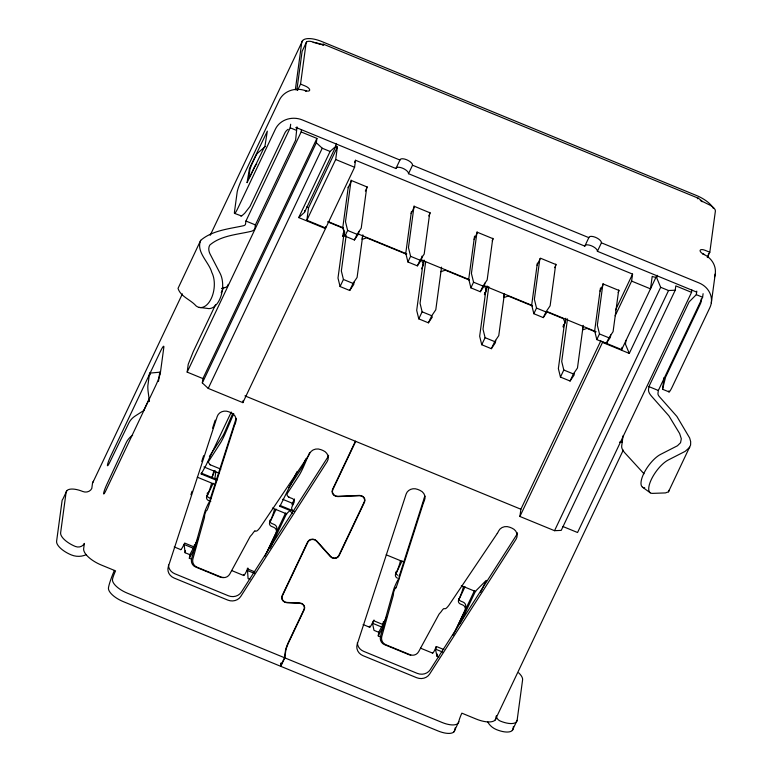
<?xml version="1.0" encoding="UTF-8"?>
<svg xmlns="http://www.w3.org/2000/svg" width="772" height="772" viewBox="0 0 772 772"><rect width="100%" height="100%" fill="white"/><g stroke="black" fill="none" stroke-linecap="round" stroke-linejoin="round"><path stroke-width="1.16" d="M296.979 126.82L295.618 140.147L255.387 224.913L254.992 227.827A20.564 8.415 25.4 0 1 250.62 231.465C237.004 234.601 220.802 235.595 209.801 245.062C208.218 247.696 208.633 250.977 209.887 253.66L220.145 273.442A20.564 11.831 -83 0 1 220.618 297.133A20.564 11.831 -83 0 1 207.35 308.404L199.002 307.381M182.395 293.871L92.505 483.243L91.8 488.444A6.851 6.205 7.7 0 1 82.826 491.513A17.138 7.016 25.4 0 0 66.102 492.275L60.631 532.767A17.138 7.016 25.4 0 0 75.395 546.47A6.851 6.205 7.7 0 0 84.37 543.401L83.665 548.612A20.564 8.415 25.4 0 0 101.383 565.056L115.549 570.875A6.851 0.811 -67.7 0 0 112.48 579.415A17.138 7.016 25.4 0 0 127.245 593.118L284.501 657.725L280.477 666.207L123.221 601.591A17.138 7.016 25.4 0 1 108.456 587.888A17.138 2.026 -67.7 0 1 114.372 570.44M158.501 381.368L159.679 372.654A5.143 0.54 84.8 0 1 160.412 373.822M325.755 226.514L325.475 228.58L242.862 402.637L208.228 388.403L202.322 382.922L202.911 378.589L187.171 372.114L188.223 364.307L193.261 351.627L215.504 304.776M191.475 559.16L189.343 558.291L189.835 554.672L185.116 552.733L185.405 550.561M216.324 480.203L201.202 473.989L201.318 473.101L217.55 479.769M180.523 549.442A10.287 1.216 -67.7 0 0 183.977 544.472L184.653 543.063L194.09 546.943L194.351 545.013M290.677 124.234L290.195 127.795L245.94 221.033L245.544 223.948A10.287 4.207 25.4 0 1 243.354 225.762C228.995 228.898 212.223 230.423 200.691 240.353L178.033 288.39C180.523 296.641 190.703 299.661 195.953 305.808A20.564 11.831 -83 0 0 211.238 298.581A20.564 11.831 -83 0 0 211.798 272.41C208.99 262.046 195.77 251.923 200.691 240.353M212.184 477.752L213.844 470.737M214.857 478.881L215.813 471.817M242.862 402.637L243.141 400.572M295.329 89.87L301.736 42.46A20.564 8.415 25.4 0 1 321.799 41.543L696.441 195.48A20.564 8.415 25.4 0 1 713.415 208.479M296.844 90.208L302.103 51.348L306.513 42.045M297.529 90.449L300.549 84.09L306.127 42.865A8.569 3.503 25.4 0 1 314.484 42.489L319.743 44.236L323.68 44.293L698.322 198.23L702.771 201.589L708.011 204.184A8.569 3.503 25.4 0 1 715.393 211.026L709.815 252.251L707.306 257.549M187.171 372.114L301.167 131.954L301.495 129.58M249.964 579.376L248.073 578.604L247.378 568.182M325.475 228.58L298.716 217.588L304.506 212.329L304.757 210.486M202.322 382.922L316.327 142.752L316.916 138.42L301.167 131.954M615.149 315.816L631.621 281.095L632.567 274.099L355.525 160.267L354.58 167.263L325.745 228.02L306.86 220.252L308.549 207.764L337.383 147.018A6.851 2.798 25.4 0 1 335.598 146.159M292.231 513.505L290.089 510.514L279.908 506.336L280.024 505.438L294.093 511.218M304.506 212.329L335.888 146.217L336.264 143.447M306.86 220.252L335.695 159.505L337.383 147.018M280.612 665.174L280.892 663.1M280.931 665.3L281.211 663.235M284.501 657.725L285.476 650.497A6.851 0.811 -67.7 0 1 288.545 641.957L303.985 609.436A4.796 4.343 7.7 0 0 299.671 603.279L287.02 602.749A5.481 4.96 7.7 0 1 282.089 595.714L307.574 542.031A5.481 4.96 7.7 0 1 316.819 541.018L330.677 556.467A4.796 4.343 7.7 0 0 338.763 555.579L364.249 501.887A4.796 4.343 7.7 0 0 359.501 495.73L337.904 496.599A5.481 4.96 7.7 0 1 332.481 489.564L355.409 441.246M348.278 186.901L342.807 227.373L344.949 236.107L354.396 239.986L358.546 233.839L358.874 231.455M455.239 727.832A17.138 2.026 -67.7 0 0 454.756 730.177A17.138 7.016 25.4 0 1 438.042 730.949L280.786 666.332L284.81 657.86L285.785 650.622A6.851 0.811 -67.7 0 1 288.863 642.082L304.293 609.571A5.143 4.651 7.7 0 0 299.681 602.971L287.03 602.44A5.143 4.651 7.7 0 1 282.407 595.839L307.893 542.156A5.143 4.651 7.7 0 1 316.559 541.211L330.406 556.651A5.143 4.651 7.7 0 0 339.082 555.705L364.567 502.022A5.143 4.651 7.7 0 0 359.482 495.421L337.875 496.29A5.143 4.651 7.7 0 1 332.79 489.689L355.728 441.372M343.241 233.086L342.778 236.502L344.795 232.256L342.98 228.145L327.56 221.805M344.08 233.028L337.991 278.036L340.076 286.528L349.697 290.484L353.73 284.511L354.049 282.137M351.125 180.059L345.489 221.718L347.632 230.452L344.949 236.107M346.145 235.441L341.349 270.972L343.424 279.464L340.076 286.528M366.864 186.525L361.228 228.184L357.079 234.331L354.396 239.986M362.57 235.962L362.107 239.378L366.594 237.844L406.265 254.142M362.85 234.804L357.089 277.447L353.045 283.421L349.697 290.484M411.408 211.576L405.773 253.245L407.915 261.978L417.363 265.858L421.512 259.71L421.995 256.14M414.091 205.931L408.456 247.59L410.598 256.323L407.915 261.978M422.94 264.188L416.697 310.383L418.781 318.865L428.402 322.821L432.436 316.848M429.83 212.396L424.195 254.056L420.045 260.203L417.363 265.858M421.483 268.839L423.5 264.603L424.108 260.058M425.652 261.862L420.055 303.319L422.13 311.801L418.781 318.865M381.426 637.209L378.241 635.896L378.724 632.287L384.466 621.74M369.431 626.227A10.287 1.216 -67.7 0 0 372.876 622.087L373.542 620.669L382.989 624.558L383.375 621.663M441.555 267.141L435.794 309.784L431.751 315.758L428.402 322.821M474.539 236.155L468.739 279.117L470.881 287.85L480.319 291.729L484.478 285.582L484.797 283.199M477.048 231.793L471.422 273.462L473.564 282.195L470.881 287.85M435.736 646.936L435.437 649.107L436.971 656.21L438.863 656.991M484.758 292.434L484.449 294.711L486.457 290.465L487.074 285.92M492.797 238.268L487.161 279.927L483.002 286.074L480.319 291.729M486.07 288.873L479.663 336.245L481.747 344.737L491.368 348.693L495.402 342.72L495.721 340.346M436.971 656.21L437.261 654.048M488.782 286.547L483.011 329.181L485.096 337.673L481.747 344.737M504.232 294.171L503.778 297.587L508.266 296.052L532.506 306.011M504.357 294.2L498.76 335.656L494.717 341.629L491.368 348.693M537.36 263.107L531.696 304.988L533.838 313.721L543.285 317.601L547.444 311.454M539.85 258.861L534.378 299.333L536.521 308.067L533.838 313.721M562.856 526.485L577.553 532.516L691.548 292.347L675.809 285.881L675.22 290.224L561.225 530.383L554.537 530.692L519.903 516.468L520.878 509.231L600.915 340.626M555.753 264.14L550.127 305.799L545.968 311.946L543.285 317.601M496.367 715.982L496.087 718.066A20.564 8.415 25.4 0 1 476.025 718.983L461.859 713.164A6.851 0.811 -67.7 0 0 458.78 721.704L453.975 731.837M563.463 324.771L563.155 327.048L565.162 322.812L565.779 318.267M564.457 323.584L558.368 368.591L560.453 377.074L570.074 381.03L574.107 375.057L574.426 372.683M567.488 318.884L561.717 361.528L563.801 370.01L560.453 377.074M513.419 726.433L513.1 728.807A17.138 7.016 25.4 0 1 496.386 729.579A17.138 15.508 7.7 0 1 487.663 721.801M512.309 730.466L517.124 720.334L522.596 679.842A17.138 7.016 25.4 0 0 518.678 672.837M582.937 326.517L582.484 329.924L586.971 328.389L595.781 332.008M583.227 325.35L577.466 367.993L573.422 373.966L570.074 381.03M600.471 287.898L594.662 330.85L596.804 339.583L606.252 343.472L610.401 337.325L610.729 334.942M602.98 283.536L597.345 325.205L599.487 333.938L596.804 339.583M618.719 290.002L613.084 331.671L608.934 337.818L606.252 343.472M602.787 341.851L621.682 349.61L621.981 347.342M623.081 435.736L621.692 446.033A20.564 8.415 25.4 0 0 624.673 452.682L643.993 473.776M657.204 275.315L656.827 278.084L660.668 287.29L668.533 290.523L675.22 290.224M696.798 291.102L696.315 294.653L689.145 301.842L648.914 386.608L648.519 389.522A20.564 8.415 25.4 0 0 651.5 396.171L668.928 415.876L679.64 433.546L681.319 438.795L680.547 442.723L677.449 445.772L660.571 454.399A20.564 7.691 -54.2 0 0 643.636 473.834A20.564 7.691 -54.2 0 0 644.716 487.788M703.099 293.688L702.616 297.249L658.352 390.487L657.966 393.402A10.287 4.207 25.4 0 0 659.452 396.731L676.88 416.426L689.657 437.994L690.679 441.68L690.593 445.029L668.465 491.822L665.445 492.922L652.456 493.376A20.564 7.691 -54.2 0 1 651.365 479.412A20.564 7.691 -54.2 0 1 668.301 459.977L685.179 451.35L689.772 447.249M664.026 377.585L662.55 389.262L669.121 391.925M691.548 292.347L691.866 289.983M708.059 256.951L708.542 253.399M711.311 302.981L715.219 274.06M424.233 497.921L424.947 496.261M424.214 498.075L399.076 576.694L399.336 578.643M234.466 425.459L209.357 503.913A13.867 0.907 -74.3 0 1 207.002 510.253L206.095 510.919L204.754 514.538L204.406 517.732L192.894 558.909A6.851 6.803 -86 0 0 196.86 567.102L221.226 577.118A6.851 6.803 -86 0 0 229.766 574.059L250.157 536.53L252.299 534.07A6.938 1.168 -61 0 1 254.818 531.03M423.355 503.074L398.246 581.528A13.867 0.907 -74.3 0 1 395.901 587.868M190.925 494.717L192.045 491.272M201.753 461.453L203.625 455.721M212.58 428.199L215.195 420.171M668.465 491.822L669.16 490.181M232.777 413.338L225.231 430.95A8.569 1.013 -67.7 0 1 222.442 436.508L210.187 455.258M233.762 413.638L225.742 432.339A17.138 2.026 -67.7 0 1 220.155 443.456L208.208 462.052L210.042 464.705L220.821 469.154M305.828 458.886L303.936 463.287A8.569 1.013 -67.7 0 1 301.148 468.845L288.892 487.595M309.64 452.575L304.448 464.676A17.138 2.026 -67.7 0 1 298.861 475.793L287.136 493.733C286.084 496.541 290.349 497.872 292.183 498.471A3.426 3.098 7.7 0 1 293.987 502.591L291.903 506.982A3.426 3.098 7.7 0 0 293.717 511.103M207.166 493.549L207.523 492.768M66.894 490.625L62.87 499.098A17.138 7.016 25.4 0 0 62.078 500.748L56.607 541.249A17.138 7.016 25.4 0 0 71.371 554.943A17.138 15.508 7.7 0 0 86.483 554.547M210.206 235.296L302.682 40.482M143.611 410.579L149.276 398.661M221.188 292.791L223.774 287.348M202.911 378.589L316.916 138.42M208.228 388.403L322.233 148.234L316.327 142.752M298.716 217.588L330.098 151.466L335.888 146.217M231.272 412.065L206.028 465.255L201.202 473.989M354.493 162.438L355.525 160.267M236.058 418.646L210.187 499.079L210.36 500.681M234.804 424.397L235.47 422.988A8.569 7.749 7.7 0 0 230.953 412.692L228.792 411.794A8.569 7.749 7.7 0 0 217.221 416.475L168.306 566.725A10.287 9.303 7.7 0 0 174.134 578.054L227.798 600.105A10.287 9.303 7.7 0 0 240.729 596.476L327.135 461.637A8.569 7.749 7.7 0 0 323.063 450.53L320.891 449.642A8.569 7.749 7.7 0 0 309.668 453.473L309.003 454.882A20.883 3.542 -61 0 1 308.375 455.847L259.961 527.739A13.78 2.326 -61 0 1 256.246 531.088L254.818 531.03M348.182 187.635L351.53 180.571L367.269 187.046L365.359 191.08M212.039 476.884L215.089 470.457M206.549 497.245L213.168 483.282M194.09 546.943L198.211 538.267M189.835 554.672L196.117 542.996M195.905 546.161L189.343 558.291M295.744 127.698A10.277 9.303 7.7 0 1 298.32 128.413L395.92 168.518L399.944 160.036A6.851 2.808 25.4 0 1 406.632 159.736A6.851 2.808 25.4 0 1 412.537 165.208L588.833 237.651A6.851 2.808 25.4 0 1 595.521 237.342A6.851 2.808 25.4 0 1 601.427 242.823L699.027 282.928A20.564 18.605 7.7 0 1 709.864 307.642L672.316 386.753A10.287 1.216 -67.7 0 1 668.88 390.893M696.585 292.202A10.277 9.303 7.7 0 0 695.003 291.401L597.403 251.305A6.851 2.808 25.4 0 0 591.497 245.824A6.851 2.808 25.4 0 0 584.809 246.123L408.513 173.69L412.537 165.208M411.148 213.506L414.496 206.442L430.236 212.918L428.798 215.938M248.102 568.211L246.944 570.344A10.287 1.216 -67.7 0 1 243.508 574.484M270.017 522.036L276.135 509.153M297.095 471.538L279.908 506.336M264.777 556.544L276.106 532.69A4.458 4.034 7.7 0 0 273.751 527.334L271.551 526.427A3.426 3.098 7.7 0 1 269.746 522.306A10.287 1.216 -67.7 0 0 274.349 509.491M267.228 551.691L285.582 513.033M270.161 548.236L286.595 513.621L290.089 510.514M294.479 498.973L292.395 503.363A3.426 3.098 7.7 0 0 292.144 504.946M474.104 239.378L477.463 232.314L493.202 238.78L492.247 240.806M423.693 502.012L424.368 500.594A8.569 7.749 7.7 0 0 419.843 490.297L417.681 489.409A8.569 7.749 7.7 0 0 406.12 494.09L357.195 644.331A10.287 9.303 7.7 0 0 363.023 655.669L416.687 677.719A10.287 9.303 7.7 0 0 429.618 674.091L516.024 539.252A8.569 7.749 7.7 0 0 511.952 528.144L509.79 527.257A8.569 7.749 7.7 0 0 498.567 531.088L497.892 532.497A20.883 3.503 -60.9 0 1 497.284 533.375M537.071 265.25L540.429 258.186L556.168 264.651L554.73 267.681M378.724 632.287L374.005 630.348L372.471 623.236L374.005 620.003M395.428 574.87L402.067 560.897M382.989 624.558L386.589 616.963M378.241 635.896L384.282 624.857M584.809 246.123L588.833 237.651M597.403 251.305L601.427 242.823M600.037 291.121L603.386 284.057L619.134 290.523L618.169 292.54M436.46 646.955L435.437 649.107L442.781 652.118M458.906 599.67L465.024 586.768M453.154 635.24L464.995 610.305A4.458 4.034 7.7 0 0 462.65 604.949L460.44 604.042A3.426 3.098 7.7 0 1 458.636 599.921A10.287 1.216 -67.7 0 0 463.248 587.106M455.596 630.415L474.471 590.648M460.083 623.689L475.484 591.236L486.215 580.38L480.609 592.201M615.583 309.9L632.567 274.099M519.903 516.468L602.517 342.411L629.277 353.412L660.668 287.29M621.682 349.61L656.818 275.479M554.537 530.692L668.533 290.523M495.142 720.044L623.265 450.115M662.55 389.262L665.551 377.218L700.426 303.753A10.277 9.303 7.7 0 0 701.169 298.996M497.274 533.442L448.85 605.344A13.78 2.326 -61 0 1 445.135 608.703L443.717 608.645A6.938 1.168 -61 0 0 441.188 611.685L439.056 614.145L418.656 651.664A6.851 6.803 -86 0 1 410.115 654.724L385.759 644.716A6.851 6.803 -86 0 1 381.783 636.514L393.295 595.347L393.643 592.143L394.994 588.525L395.901 587.868M265.346 146.468L258.321 152.518A10.451 9.457 7.7 0 0 256.005 155.529L252.135 163.693A5.143 0.608 -67.7 0 0 249.829 170.101L248.845 177.338A5.143 0.608 -67.7 0 0 250.562 175.263L254.442 167.099A10.451 9.457 7.7 0 1 256.758 164.089M381.715 630.261L383.578 628.948M144.325 410.173L135.225 415.992A20.641 18.103 9.8 0 0 128.799 423.095L109.566 462.669A6.861 0.811 -67.7 0 1 107.453 464.985A6.861 0.811 -67.7 0 1 110.512 456.532L160.393 351.443A10.287 1.216 -67.7 0 1 163.838 347.303L160.412 372.615A10.287 1.216 -67.7 0 1 155.799 385.431L105.918 490.519A6.861 0.811 -67.7 0 1 103.612 493.366A6.861 0.811 -67.7 0 1 106.536 485.086L126.135 442.848A20.641 19.175 5 0 1 132.63 435.196M440.812 271.715L445.299 270.181L469.347 280.062M221.496 288.419L223.793 287.975A20.564 8.415 25.4 0 0 228.165 284.337M210.505 501.182L210.08 501.26A17.158 1.669 -70.3 0 0 205.342 510.196A17.399 1.139 -74.3 0 0 203.132 517.645L191.62 558.812A6.851 6.803 -86 0 0 195.586 567.015L219.952 577.022A6.851 6.803 -86 0 0 223.841 577.398M234.669 213.419L241.607 216.015L244.647 213.323L249.983 206.471L284.858 133.006A10.277 9.303 7.7 0 1 288.13 129.291M149.72 373.117L159.9 372.181M323.632 45.355L321.403 44.438A13.713 5.607 25.4 0 0 313.123 42.47M300.549 84.09L305.268 86.03A5.143 2.104 25.4 0 1 309.707 90.102A5.143 2.104 25.4 0 1 304.863 90.44L306.262 91.009A20.564 18.605 7.7 0 0 279.319 100.206L241.771 179.316A10.287 1.216 -67.7 0 0 237.158 192.131L234.418 212.377A10.287 1.216 -67.7 0 0 237.863 208.247L275.411 129.127A20.564 18.605 7.7 0 1 302.344 119.94L399.944 160.036M709.815 252.251L705.097 250.311A5.143 2.104 25.4 0 0 700.088 250.495A5.143 2.104 25.4 0 0 704.334 254.577L702.935 253.998A20.564 18.605 7.7 0 1 714.515 276.897M290.195 127.795L296.496 130.381M696.315 294.653L702.616 297.249M322.233 148.234L330.098 151.466M335.695 159.505L354.58 167.263M631.621 281.095L650.516 288.863L652.205 276.366A6.851 2.798 25.4 0 0 655.717 277.312M328.92 221.931L343.376 227.875M357.841 233.82L406.796 253.93M421.261 259.875L469.106 279.532M483.571 285.476L532.526 305.587M546.991 311.531L595.945 331.651M545.727 311.444L563.357 318.691L565.162 322.812M347.632 230.452L357.079 234.331M410.598 256.323L420.045 260.203M473.564 282.195L483.002 286.074M536.521 308.067L545.968 311.946M599.487 333.938L608.934 337.818M245.94 221.033L255.387 224.913M648.914 386.608L658.352 390.487M343.424 279.464L353.045 283.421M422.13 311.801L431.751 315.758M485.096 337.673L494.717 341.629M563.801 370.01L573.422 373.966M244.946 395.862L520.878 509.231M203.943 466.944L219.065 473.159M282.658 499.281L293.476 503.73M197.294 477.183L215.021 484.469M272.448 508.063L286.846 513.978M386.183 554.798L403.91 562.084M461.338 585.678L475.745 591.593M211.181 498.567L208.98 497.67A3.426 3.098 7.7 0 1 206.925 495.132M210.785 501.462L208.585 500.555A3.426 3.098 7.7 0 1 206.78 496.444A10.287 1.216 -67.7 0 0 211.393 483.629M247.609 568.935L254.963 571.946M443.852 649.561L436.508 646.54L435.833 647.959A10.287 1.216 -67.7 0 1 432.388 652.929M193.569 548.361L184.122 544.482L185.116 552.733M247.088 570.354L254.432 573.374M372.471 623.236L381.918 627.115M174.221 546.943L180.783 549.645M231.706 570.566L243.749 575.516M363.11 624.558L369.682 627.26M420.595 648.181L432.648 653.131M284.81 657.86L442.067 722.467A17.138 7.016 25.4 0 0 458.78 721.704M642.526 487.209L650.256 492.787M484.652 286.354L486.457 290.465M421.686 260.482L423.5 264.603M629.277 353.412L625.445 344.196L625.947 340.51A1.718 0.704 25.4 0 1 626.034 340.336M149.44 401.508L148.195 392.128A5.143 0.54 84.8 0 1 147.877 385.575L149.498 373.58A5.143 0.54 84.8 0 1 150.222 374.748M92.505 483.243A20.564 8.415 25.4 0 1 93.46 481.265M700.301 200.488A13.713 5.607 25.4 0 1 702.24 201.733M423.703 501.964A20.883 1.361 -74.3 0 1 423.365 503.016M357.368 642.661A10.287 9.303 7.7 0 0 363.612 651.327L417.276 673.377A10.287 9.303 7.7 0 0 430.207 669.749L516.613 534.909A8.569 7.749 7.7 0 0 517.501 532.912M410.762 655.11A6.851 6.803 -86 0 1 408.842 654.637L384.485 644.63A6.851 6.803 -86 0 1 380.509 636.427L392.022 595.26A17.399 1.139 -74.3 0 1 394.231 587.81A17.158 1.669 -70.3 0 1 398.555 579.154M622.502 442.202A20.564 8.415 25.4 0 1 619.491 442.105M234.813 424.282A20.883 1.38 -74.3 0 1 234.485 425.333M168.479 565.046A10.287 9.303 7.7 0 0 174.723 573.721L228.387 595.772A10.287 9.303 7.7 0 0 241.318 592.143L327.714 457.294A8.569 7.749 7.7 0 0 328.602 455.297M496.29 716.03A6.851 6.205 7.7 0 0 500.401 721.096A17.138 7.016 25.4 0 0 517.124 720.334M400.282 561.234A10.287 1.216 -67.7 0 1 395.669 574.05A3.426 3.098 7.7 0 0 397.483 578.17M397.87 575.275A3.426 3.098 7.7 0 1 395.824 571.936M289.037 497.178A3.426 3.098 7.7 0 1 288.747 497.043M395.92 168.518A6.851 2.808 25.4 0 1 402.608 168.209A6.851 2.808 25.4 0 1 408.513 173.69M322.725 44.834A20.564 2.432 -67.7 0 1 323.68 44.293M697.367 198.761A20.564 2.432 -67.7 0 1 698.322 198.23M241.038 216.083A10.113 1.978 -57.2 0 1 240.748 215.774M269.891 520.193A3.426 3.098 7.7 0 0 271.937 523.541L274.147 524.439A4.458 4.034 7.7 0 1 276.492 529.795M209.405 456.541A11.995 1.419 -67.7 0 1 209.81 455.847M210.331 464.84A3.426 3.098 7.7 0 1 210.042 464.705M458.78 598.618A3.426 3.098 7.7 0 0 460.836 601.147L463.036 602.054A4.458 4.034 7.7 0 1 465.391 607.41M308.549 207.764A6.851 2.798 25.4 0 1 306.754 206.906M247.079 182.617L265.018 145.725L267.334 131.143L249.481 168.383L247.079 182.617"/></g></svg>
